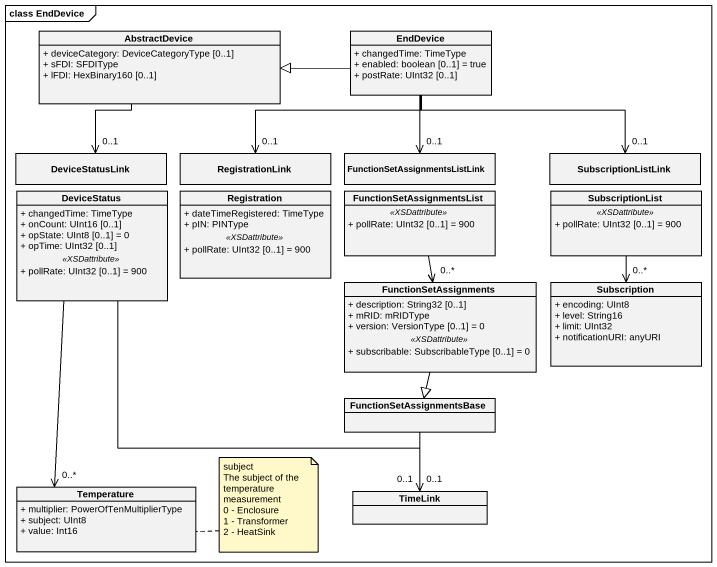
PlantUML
@startuml
mainframe class EndDevice
hide circle
hide empty members
skinparam classAttributeIconSize 0
class AbstractDevice {
  + deviceCategory: DeviceCategoryType [0..1]
  + sFDI: SFDIType
  + lFDI: HexBinary160 [0..1]
}
class EndDevice {
  + changedTime: TimeType
  + enabled: boolean [0..1] = true
  + postRate: UInt32 [0..1]
}
class DeviceStatusLink
class DeviceStatus {
  + changedTime: TimeType
  + onCount: UInt16 [0..1]
  + opState: UInt8 [0..1] = 0
  + opTime: UInt32 [0..1]
  .. <<XSDattribute>> ..
  + pollRate: UInt32 [0..1] = 900
}
class RegistrationLink
class Registration {
  + dateTimeRegistered: TimeType
  + pIN: PINType
  .. <<XSDattribute>> ..
  + pollRate: UInt32 [0..1] = 900
}
class FunctionSetAssignmentsList {
  .. <<XSDattribute>> ..
  + pollRate: UInt32 [0..1] = 900
}
class "FunctionSetAssignmentsListLink" as FunctionSetAssignmentsListLi
class SubscriptionListLink
class SubscriptionList {
  .. <<XSDattribute>> ..
  + pollRate: UInt32 [0..1] = 900
}
class FunctionSetAssignments {
  + description: String32 [0..1]
  + mRID: mRIDType
  + version: VersionType [0..1] = 0
  .. <<XSDattribute>> ..
  + subscribable: SubscribableType [0..1] = 0
}
class Subscription {
  + encoding: UInt8
  + level: String16
  + limit: UInt32
  + notificationURI: anyURI
}
class FunctionSetAssignmentsBase
class Temperature {
  + multiplier: PowerOfTenMultiplierType
  + subject: UInt8
  + value: Int16
}
class TimeLink
AbstractDevice --> "0..1" DeviceStatusLink
EndDevice -left-|> AbstractDevice
EndDevice --> "0..1" RegistrationLink
EndDevice --> "0..1" FunctionSetAssignmentsListLi
EndDevice -right-> "0..1" SubscriptionListLink
DeviceStatus --> "0..*" Temperature
DeviceStatus --> "0..1" TimeLink
FunctionSetAssignmentsList --> "0..*" FunctionSetAssignments
SubscriptionList --> "0..*" Subscription
FunctionSetAssignments --|> FunctionSetAssignmentsBase
FunctionSetAssignmentsBase --> "0..1" TimeLink
note right of Temperature
  subject
  The subject of the temperature measurement
  0 - Enclosure
  1 - Transformer
  2 - HeatSink
end note
@enduml
